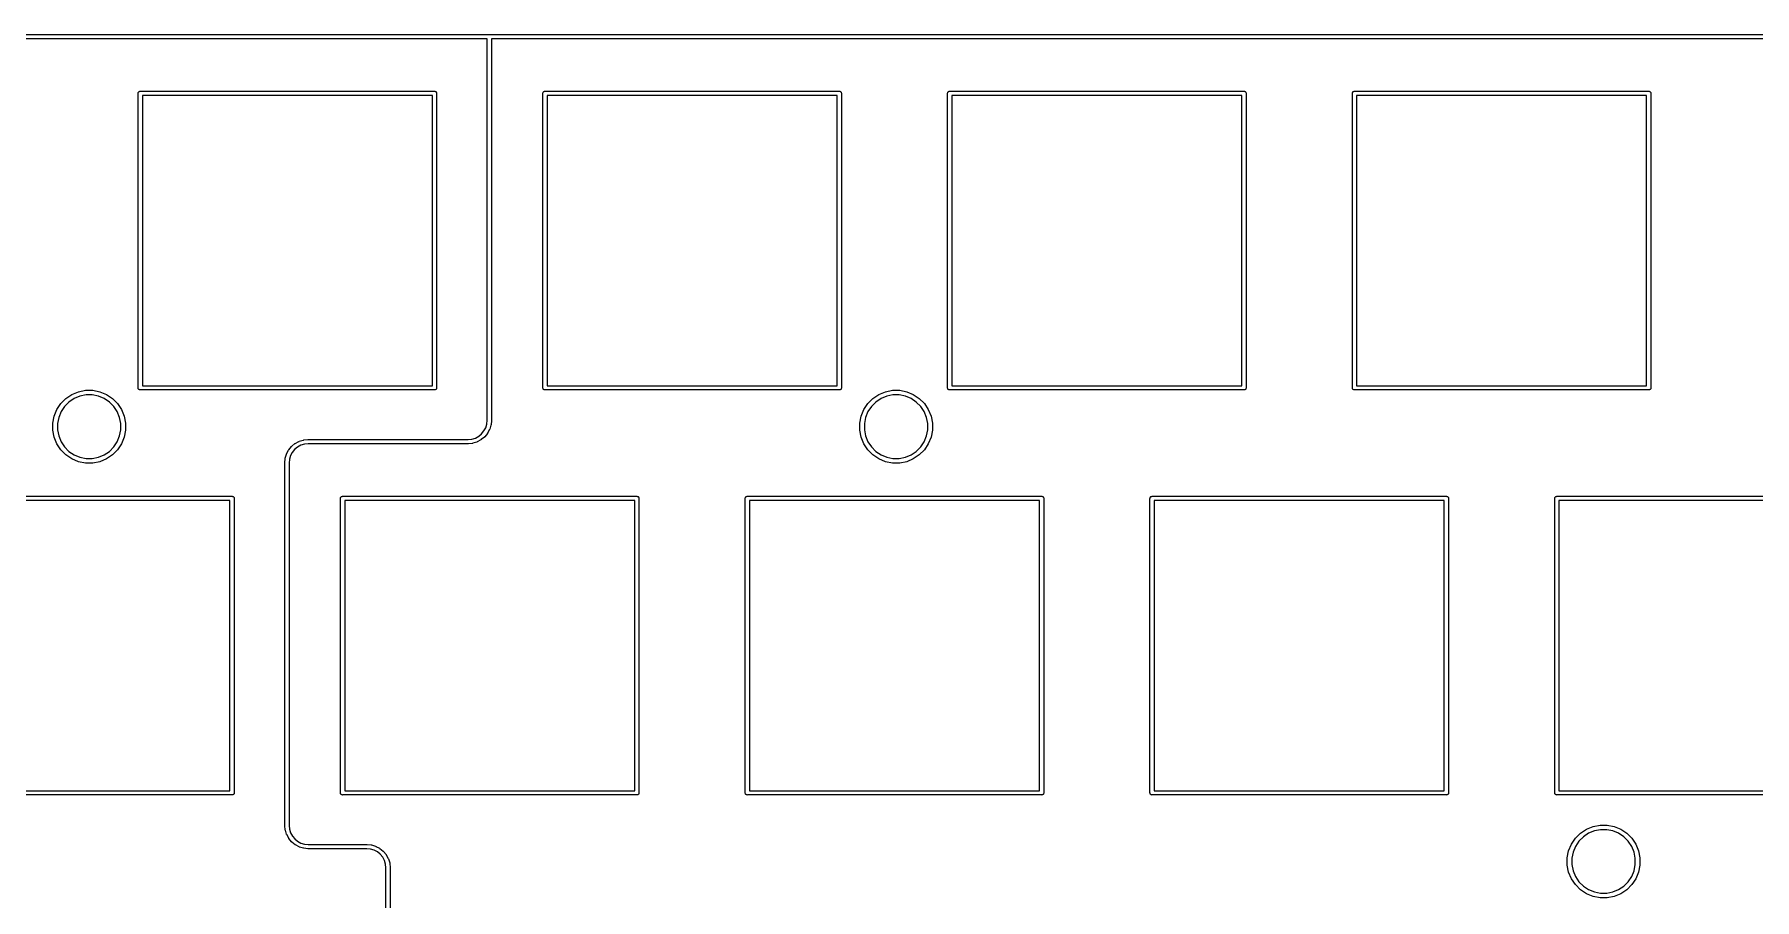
# Model space of a CAD drawing. Extents: x -1 to 304, y -94 to 1.
# Drawn here: x 129.9 to 210.8, y -39.4 to 1.3 of the extents above; entities that cross this region are included whole.
import ezdxf

# ---------------------------------------------------------------- set-up
doc = ezdxf.new("R2010")
doc.units = 0
doc.layers.add('BLACK', color=7, linetype='CONTINUOUS')

msp = doc.modelspace()

# ---------------------------------------------------------------- linework, layer by layer
at = {"layer": 'BLACK', "linetype": 'CONTINUOUS'}
for p, q in [((151.183, 1.0712), (2.83106, 1.0712)), ((2.83205, 1.2712), (151.278, 1.2712)), ((151.183, -16.8782), (151.183, 1.0712)), ((151.278, 1.2712), (151.283, 1.27168)), ((151.283, 1.27168), (151.288, 1.2712)), ((151.288, 1.2712), (299.777, 1.2712)), ((299.778, 1.0712), (151.383, 1.0712)), ((151.383, 1.0712), (151.383, -16.888)), ((134.754, -1.5035), (134.755, -1.4839)), ((134.754, -1.50841), (134.754, -1.5035)), ((134.754, -15.3476), (134.754, -1.50841)), ((134.755, -1.4839), (134.761, -1.46505)), ((134.761, -1.46505), (134.77, -1.44768)), ((134.77, -1.44768), (134.783, -1.43245)), ((134.783, -1.43245), (134.798, -1.41995)), ((134.798, -1.41995), (134.816, -1.41067)), ((134.816, -1.41067), (134.834, -1.40495)), ((134.834, -1.40495), (134.849, -1.4035)), ((134.849, -1.4035), (134.854, -1.40302)), ((134.854, -1.40302), (134.859, -1.4035)), ((134.859, -1.4035), (148.698, -1.4035)), ((134.954, -1.6035), (134.954, -15.2525)), ((148.603, -1.6035), (134.954, -1.6035)), ((148.603, -15.2525), (148.603, -1.6035)), ((148.698, -1.4035), (148.703, -1.40302)), ((148.703, -1.40302), (148.708, -1.4035)), ((148.708, -1.4035), (148.723, -1.40495)), ((148.723, -1.40495), (148.741, -1.41067)), ((148.741, -1.41067), (148.759, -1.41995)), ((148.759, -1.41995), (148.774, -1.43245)), ((148.774, -1.43245), (148.787, -1.44768)), ((148.787, -1.44768), (148.796, -1.46505)), ((148.796, -1.46505), (148.802, -1.4839)), ((148.802, -1.4839), (148.804, -1.5035)), ((148.804, -1.5035), (148.803, -1.5084)), ((148.803, -1.5084), (148.803, -15.3476)), ((153.804, -1.5035), (153.805, -1.4839)), ((153.804, -1.50841), (153.804, -1.5035)), ((153.804, -15.3476), (153.804, -1.50841)), ((153.805, -1.4839), (153.811, -1.46505)), ((153.811, -1.46505), (153.82, -1.44768)), ((153.82, -1.44768), (153.833, -1.43245)), ((153.833, -1.43245), (153.848, -1.41995)), ((153.848, -1.41995), (153.866, -1.41067)), ((153.866, -1.41067), (153.884, -1.40495)), ((153.884, -1.40495), (153.899, -1.4035)), ((153.899, -1.4035), (153.904, -1.40302)), ((153.904, -1.40302), (153.909, -1.4035)), ((153.909, -1.4035), (167.748, -1.4035)), ((154.004, -1.6035), (154.004, -15.2525)), ((167.653, -1.6035), (154.004, -1.6035)), ((167.653, -15.2525), (167.653, -1.6035)), ((167.748, -1.4035), (167.753, -1.40302)), ((167.753, -1.40302), (167.758, -1.4035)), ((167.758, -1.4035), (167.773, -1.40495)), ((167.773, -1.40495), (167.791, -1.41067)), ((167.791, -1.41067), (167.809, -1.41995)), ((167.809, -1.41995), (167.824, -1.43245)), ((167.824, -1.43245), (167.837, -1.44768)), ((167.837, -1.44768), (167.846, -1.46505)), ((167.846, -1.46505), (167.852, -1.4839)), ((167.852, -1.4839), (167.854, -1.5035)), ((167.854, -1.5035), (167.853, -1.5084)), ((167.853, -1.5084), (167.853, -15.3476)), ((172.854, -1.5035), (172.855, -1.4839)), ((172.854, -1.50841), (172.854, -1.5035)), ((172.854, -15.3476), (172.854, -1.50841)), ((172.855, -1.4839), (172.861, -1.46505)), ((172.861, -1.46505), (172.87, -1.44768)), ((172.87, -1.44768), (172.883, -1.43245)), ((172.883, -1.43245), (172.898, -1.41995)), ((172.898, -1.41995), (172.916, -1.41067)), ((172.916, -1.41067), (172.934, -1.40495)), ((172.934, -1.40495), (172.949, -1.4035)), ((172.949, -1.4035), (172.954, -1.40302)), ((172.954, -1.40302), (172.959, -1.4035)), ((172.959, -1.4035), (186.798, -1.4035)), ((173.054, -1.6035), (173.054, -15.2525)), ((186.703, -1.6035), (173.054, -1.6035)), ((186.703, -15.2525), (186.703, -1.6035)), ((186.798, -1.4035), (186.803, -1.40302)), ((186.803, -1.40302), (186.808, -1.4035)), ((186.808, -1.4035), (186.823, -1.40495)), ((186.823, -1.40495), (186.841, -1.41067)), ((186.841, -1.41067), (186.859, -1.41995)), ((186.859, -1.41995), (186.874, -1.43245)), ((186.874, -1.43245), (186.887, -1.44768)), ((186.887, -1.44768), (186.896, -1.46505)), ((186.896, -1.46505), (186.902, -1.4839)), ((186.902, -1.4839), (186.904, -1.5035)), ((186.904, -1.5035), (186.903, -1.5084)), ((186.903, -1.5084), (186.903, -15.3476)), ((191.904, -1.5035), (191.905, -1.4839)), ((191.904, -1.50841), (191.904, -1.5035)), ((191.904, -15.3476), (191.904, -1.50841)), ((191.905, -1.4839), (191.911, -1.46505)), ((191.911, -1.46505), (191.92, -1.44768)), ((191.92, -1.44768), (191.933, -1.43245)), ((191.933, -1.43245), (191.948, -1.41995)), ((191.948, -1.41995), (191.966, -1.41067)), ((191.966, -1.41067), (191.984, -1.40495)), ((191.984, -1.40495), (191.999, -1.4035)), ((191.999, -1.4035), (192.004, -1.40302)), ((192.004, -1.40302), (192.009, -1.4035)), ((192.009, -1.4035), (205.848, -1.4035)), ((192.104, -1.6035), (192.104, -15.2525)), ((205.753, -1.6035), (192.104, -1.6035)), ((205.753, -15.2525), (205.753, -1.6035)), ((205.848, -1.4035), (205.853, -1.40302)), ((205.853, -1.40302), (205.858, -1.4035)), ((205.858, -1.4035), (205.873, -1.40495)), ((205.873, -1.40495), (205.891, -1.41067)), ((205.891, -1.41067), (205.909, -1.41995)), ((205.909, -1.41995), (205.924, -1.43245)), ((205.924, -1.43245), (205.937, -1.44768)), ((205.937, -1.44768), (205.946, -1.46505)), ((205.946, -1.46505), (205.952, -1.4839)), ((205.952, -1.4839), (205.954, -1.5035)), ((205.954, -1.5035), (205.953, -1.5084)), ((205.953, -1.5084), (205.953, -15.3476)), ((134.754, -15.3525), (134.754, -15.3476)), ((134.755, -15.3721), (134.754, -15.3525)), ((134.761, -15.391), (134.755, -15.3721)), ((134.954, -15.2525), (148.603, -15.2525)), ((148.802, -15.3721), (148.796, -15.391)), ((148.804, -15.3525), (148.802, -15.3721)), ((148.803, -15.3476), (148.804, -15.3525)), ((153.804, -15.3525), (153.804, -15.3476)), ((153.805, -15.3721), (153.804, -15.3525)), ((153.811, -15.391), (153.805, -15.3721)), ((154.004, -15.2525), (167.653, -15.2525)), ((167.852, -15.3721), (167.846, -15.391)), ((167.854, -15.3525), (167.852, -15.3721)), ((167.853, -15.3476), (167.854, -15.3525)), ((172.854, -15.3525), (172.854, -15.3476)), ((172.855, -15.3721), (172.854, -15.3525)), ((172.861, -15.391), (172.855, -15.3721)), ((173.054, -15.2525), (186.703, -15.2525)), ((186.902, -15.3721), (186.896, -15.391)), ((186.904, -15.3525), (186.902, -15.3721)), ((186.903, -15.3476), (186.904, -15.3525)), ((191.904, -15.3525), (191.904, -15.3476)), ((191.905, -15.3721), (191.904, -15.3525)), ((191.911, -15.391), (191.905, -15.3721)), ((192.104, -15.2525), (205.753, -15.2525)), ((205.952, -15.3721), (205.946, -15.391)), ((205.954, -15.3525), (205.952, -15.3721)), ((205.953, -15.3476), (205.954, -15.3525)), ((130.933, -16.368), (131.12, -16.0876)), ((131.12, -16.0876), (131.359, -15.8492)), ((131.498, -16.0193), (131.29, -16.2272)), ((131.359, -15.8492), (131.639, -15.6619)), ((131.743, -15.8559), (131.498, -16.0193)), ((131.639, -15.6619), (131.951, -15.5329)), ((132.015, -15.7434), (131.743, -15.8559)), ((131.951, -15.5329), (132.281, -15.4671)), ((132.303, -15.686), (132.015, -15.7434)), ((132.281, -15.4671), (132.619, -15.4671)), ((132.597, -15.686), (132.303, -15.686)), ((132.885, -15.7434), (132.597, -15.686)), ((132.619, -15.4671), (132.949, -15.5329)), ((133.157, -15.8559), (132.885, -15.7434)), ((132.949, -15.5329), (133.261, -15.6619)), ((133.402, -16.0193), (133.157, -15.8559)), ((133.261, -15.6619), (133.541, -15.8492)), ((133.61, -16.2272), (133.402, -16.0193)), ((133.541, -15.8492), (133.78, -16.0876)), ((133.78, -16.0876), (133.967, -16.368)), ((134.77, -15.4083), (134.761, -15.391)), ((134.783, -15.4236), (134.77, -15.4083)), ((134.798, -15.436), (134.783, -15.4236)), ((134.816, -15.4453), (134.798, -15.436)), ((134.834, -15.4511), (134.816, -15.4453)), ((134.854, -15.453), (134.834, -15.4511)), ((134.859, -15.4525), (134.854, -15.453)), ((148.698, -15.4525), (134.859, -15.4525)), ((148.703, -15.453), (148.698, -15.4525)), ((148.708, -15.4525), (148.703, -15.453)), ((148.723, -15.4511), (148.708, -15.4525)), ((148.741, -15.4453), (148.723, -15.4511)), ((148.759, -15.436), (148.741, -15.4453)), ((148.774, -15.4236), (148.759, -15.436)), ((148.787, -15.4083), (148.774, -15.4236)), ((148.796, -15.391), (148.787, -15.4083)), ((153.82, -15.4083), (153.811, -15.391)), ((153.833, -15.4236), (153.82, -15.4083)), ((153.848, -15.436), (153.833, -15.4236)), ((153.866, -15.4453), (153.848, -15.436)), ((153.884, -15.4511), (153.866, -15.4453)), ((153.904, -15.453), (153.884, -15.4511)), ((153.909, -15.4525), (153.904, -15.453)), ((167.748, -15.4525), (153.909, -15.4525)), ((167.753, -15.453), (167.748, -15.4525)), ((167.758, -15.4525), (167.753, -15.453)), ((167.773, -15.4511), (167.758, -15.4525)), ((167.791, -15.4453), (167.773, -15.4511)), ((167.809, -15.436), (167.791, -15.4453)), ((167.824, -15.4236), (167.809, -15.436)), ((167.837, -15.4083), (167.824, -15.4236)), ((167.846, -15.391), (167.837, -15.4083)), ((168.912, -16.368), (169.1, -16.0876)), ((169.1, -16.0876), (169.338, -15.8492)), ((169.478, -16.0193), (169.27, -16.2272)), ((169.338, -15.8492), (169.618, -15.6619)), ((169.722, -15.8559), (169.478, -16.0193)), ((169.618, -15.6619), (169.93, -15.5329)), ((169.994, -15.7434), (169.722, -15.8559)), ((169.93, -15.5329), (170.261, -15.4671)), ((170.282, -15.686), (169.994, -15.7434)), ((170.261, -15.4671), (170.598, -15.4671)), ((170.576, -15.686), (170.282, -15.686)), ((170.865, -15.7434), (170.576, -15.686)), ((170.598, -15.4671), (170.928, -15.5329)), ((171.136, -15.8559), (170.865, -15.7434)), ((170.928, -15.5329), (171.24, -15.6619)), ((171.381, -16.0193), (171.136, -15.8559)), ((171.24, -15.6619), (171.52, -15.8492)), ((171.589, -16.2272), (171.381, -16.0193)), ((171.52, -15.8492), (171.759, -16.0876)), ((171.759, -16.0876), (171.946, -16.368)), ((172.87, -15.4083), (172.861, -15.391)), ((172.883, -15.4236), (172.87, -15.4083)), ((172.898, -15.436), (172.883, -15.4236)), ((172.916, -15.4453), (172.898, -15.436)), ((172.934, -15.4511), (172.916, -15.4453)), ((172.954, -15.453), (172.934, -15.4511)), ((172.959, -15.4525), (172.954, -15.453)), ((186.798, -15.4525), (172.959, -15.4525)), ((186.803, -15.453), (186.798, -15.4525)), ((186.808, -15.4525), (186.803, -15.453)), ((186.823, -15.4511), (186.808, -15.4525)), ((186.841, -15.4453), (186.823, -15.4511)), ((186.859, -15.436), (186.841, -15.4453)), ((186.874, -15.4236), (186.859, -15.436)), ((186.887, -15.4083), (186.874, -15.4236)), ((186.896, -15.391), (186.887, -15.4083)), ((191.92, -15.4083), (191.911, -15.391)), ((191.933, -15.4236), (191.92, -15.4083)), ((191.948, -15.436), (191.933, -15.4236)), ((191.966, -15.4453), (191.948, -15.436)), ((191.984, -15.4511), (191.966, -15.4453)), ((192.004, -15.453), (191.984, -15.4511)), ((192.009, -15.4525), (192.004, -15.453)), ((205.848, -15.4525), (192.009, -15.4525)), ((205.853, -15.453), (205.848, -15.4525)), ((205.858, -15.4525), (205.853, -15.453)), ((205.873, -15.4511), (205.858, -15.4525)), ((205.891, -15.4453), (205.873, -15.4511)), ((205.909, -15.436), (205.891, -15.4453)), ((205.924, -15.4236), (205.909, -15.436)), ((205.937, -15.4083), (205.924, -15.4236)), ((205.946, -15.391), (205.937, -15.4083)), ((130.738, -17.0102), (130.804, -16.6795)), ((130.804, -16.6795), (130.933, -16.368)), ((131.015, -16.7434), (130.957, -17.0318)), ((131.127, -16.4717), (131.015, -16.7434)), ((131.29, -16.2272), (131.127, -16.4717)), ((133.773, -16.4717), (133.61, -16.2272)), ((133.885, -16.7434), (133.773, -16.4717)), ((133.943, -17.0318), (133.885, -16.7434)), ((133.967, -16.368), (134.096, -16.6795)), ((134.096, -16.6795), (134.162, -17.0102)), ((151.166, -17.0578), (151.183, -16.8782)), ((151.383, -16.8929), (151.364, -17.0871)), ((151.383, -16.888), (151.383, -16.8928)), ((151.383, -16.8928), (151.383, -16.8929)), ((168.717, -17.0102), (168.783, -16.6795)), ((168.783, -16.6795), (168.912, -16.368)), ((168.994, -16.7434), (168.936, -17.0318)), ((169.106, -16.4717), (168.994, -16.7434)), ((169.27, -16.2272), (169.106, -16.4717)), ((171.752, -16.4717), (171.589, -16.2272)), ((171.865, -16.7434), (171.752, -16.4717)), ((171.922, -17.0318), (171.865, -16.7434)), ((171.946, -16.368), (172.075, -16.6795)), ((172.075, -16.6795), (172.141, -17.0102)), ((130.738, -17.3474), (130.738, -17.0102)), ((130.804, -17.6781), (130.738, -17.3474)), ((130.933, -17.9896), (130.804, -17.6781)), ((130.957, -17.0318), (130.957, -17.3258)), ((130.957, -17.3258), (131.015, -17.6142)), ((131.015, -17.6142), (131.127, -17.8859)), ((133.773, -17.8859), (133.885, -17.6142)), ((133.885, -17.6142), (133.943, -17.3258)), ((133.943, -17.3258), (133.943, -17.0318)), ((134.096, -17.6781), (133.967, -17.9896)), ((134.162, -17.3474), (134.096, -17.6781)), ((134.162, -17.0102), (134.162, -17.3474)), ((142.341, -17.8657), (142.528, -17.808)), ((142.528, -17.808), (142.529, -17.8076)), ((142.529, -17.8076), (142.538, -17.8059)), ((142.538, -17.8059), (142.547, -17.8041)), ((142.547, -17.8041), (142.741, -17.7837)), ((142.741, -17.7837), (142.742, -17.7835)), ((142.742, -17.7835), (142.747, -17.7836)), ((142.747, -17.7836), (142.751, -17.7831)), ((142.751, -17.7831), (142.753, -17.7831)), ((142.753, -17.7831), (142.753, -17.7831)), ((142.753, -17.7831), (150.283, -17.7831)), ((150.283, -17.7831), (150.285, -17.7831)), ((150.285, -17.7831), (150.464, -17.7642)), ((150.464, -17.7642), (150.632, -17.7123)), ((150.632, -17.7123), (150.786, -17.6288)), ((150.89, -17.8001), (150.718, -17.8929)), ((150.786, -17.6288), (150.922, -17.5169)), ((150.898, -17.795), (150.89, -17.8001)), ((150.905, -17.7901), (150.898, -17.795)), ((150.906, -17.7892), (150.905, -17.7901)), ((151.057, -17.6648), (150.906, -17.7892)), ((150.922, -17.5169), (151.032, -17.3809)), ((151.032, -17.3809), (151.115, -17.2259)), ((151.063, -17.6583), (151.057, -17.6648)), ((151.069, -17.652), (151.063, -17.6583)), ((151.07, -17.6509), (151.069, -17.652)), ((151.194, -17.4997), (151.07, -17.6509)), ((151.07, -17.6509), (151.07, -17.6509)), ((151.07, -17.6509), (151.07, -17.6509)), ((151.115, -17.2259), (151.166, -17.0578)), ((151.199, -17.4922), (151.194, -17.4997)), ((151.204, -17.4847), (151.199, -17.4922)), ((151.296, -17.3111), (151.204, -17.4834)), ((151.204, -17.4834), (151.204, -17.4834)), ((151.204, -17.4834), (151.204, -17.4834)), ((151.204, -17.4834), (151.204, -17.4847)), ((151.3, -17.3027), (151.296, -17.3111)), ((151.303, -17.2944), (151.3, -17.3027)), ((151.304, -17.2931), (151.303, -17.2944)), ((151.36, -17.1062), (151.304, -17.2931)), ((151.362, -17.0973), (151.36, -17.1062)), ((151.364, -17.0885), (151.362, -17.0973)), ((151.364, -17.0871), (151.364, -17.0885)), ((168.717, -17.3474), (168.717, -17.0102)), ((168.783, -17.6781), (168.717, -17.3474)), ((168.912, -17.9896), (168.783, -17.6781)), ((168.936, -17.0318), (168.936, -17.3258)), ((168.936, -17.3258), (168.994, -17.6142)), ((168.994, -17.6142), (169.106, -17.8859)), ((171.752, -17.8859), (171.865, -17.6142)), ((171.865, -17.6142), (171.922, -17.3258)), ((171.922, -17.3258), (171.922, -17.0318)), ((172.075, -17.6781), (171.946, -17.9896)), ((172.141, -17.3474), (172.075, -17.6781)), ((172.141, -17.0102), (172.141, -17.3474)), ((131.12, -18.27), (130.933, -17.9896)), ((131.359, -18.5084), (131.12, -18.27)), ((131.127, -17.8859), (131.29, -18.1304)), ((131.29, -18.1304), (131.498, -18.3383)), ((131.639, -18.6957), (131.359, -18.5084)), ((131.498, -18.3383), (131.743, -18.5017)), ((131.743, -18.5017), (132.015, -18.6142)), ((132.015, -18.6142), (132.303, -18.6716)), ((132.597, -18.6716), (132.885, -18.6142)), ((132.885, -18.6142), (133.157, -18.5017)), ((133.157, -18.5017), (133.402, -18.3383)), ((133.541, -18.5084), (133.261, -18.6957)), ((133.402, -18.3383), (133.61, -18.1304)), ((133.78, -18.27), (133.541, -18.5084)), ((133.61, -18.1304), (133.773, -17.8859)), ((133.967, -17.9896), (133.78, -18.27)), ((141.682, -18.66), (141.738, -18.4731)), ((141.738, -18.4718), (141.742, -18.4635)), ((141.738, -18.4731), (141.738, -18.4718)), ((141.742, -18.4635), (141.745, -18.4551)), ((141.745, -18.4551), (141.837, -18.2828)), ((141.837, -18.2828), (141.838, -18.2815)), ((141.837, -18.2828), (141.837, -18.2828)), ((141.837, -18.2828), (141.837, -18.2828)), ((141.838, -18.2815), (141.843, -18.2741)), ((141.843, -18.2741), (141.848, -18.2665)), ((141.848, -18.2665), (141.971, -18.1153)), ((141.927, -18.5403), (141.876, -18.7084)), ((142.009, -18.3853), (141.927, -18.5403)), ((141.971, -18.1153), (141.972, -18.1142)), ((141.971, -18.1153), (141.971, -18.1153)), ((141.971, -18.1153), (141.971, -18.1153)), ((141.972, -18.1142), (141.979, -18.1079)), ((141.979, -18.1079), (141.985, -18.1014)), ((141.985, -18.1014), (142.135, -17.977)), ((142.12, -18.2493), (142.009, -18.3853)), ((142.255, -18.1374), (142.12, -18.2493)), ((142.135, -17.977), (142.136, -17.9761)), ((142.136, -17.9761), (142.144, -17.9712)), ((142.144, -17.9712), (142.152, -17.9661)), ((142.152, -17.9661), (142.323, -17.8733)), ((142.41, -18.0539), (142.255, -18.1374)), ((142.323, -17.8733), (142.324, -17.8726)), ((142.324, -17.8726), (142.333, -17.8692)), ((142.333, -17.8692), (142.341, -17.8657)), ((142.577, -18.002), (142.41, -18.0539)), ((142.757, -17.9831), (142.577, -18.002)), ((142.758, -17.9831), (142.757, -17.9831)), ((150.288, -17.9831), (142.758, -17.9831)), ((150.291, -17.9831), (150.288, -17.9831)), ((150.288, -17.9831), (150.288, -17.9831)), ((150.295, -17.9826), (150.291, -17.9831)), ((150.299, -17.9827), (150.295, -17.9826)), ((150.301, -17.9825), (150.299, -17.9827)), ((150.495, -17.9621), (150.301, -17.9825)), ((150.504, -17.9603), (150.495, -17.9621)), ((150.513, -17.9586), (150.504, -17.9603)), ((150.514, -17.9582), (150.513, -17.9586)), ((150.7, -17.9005), (150.514, -17.9582)), ((150.709, -17.897), (150.7, -17.9005)), ((150.717, -17.8936), (150.709, -17.897)), ((150.718, -17.8929), (150.717, -17.8936)), ((150.718, -17.8929), (150.718, -17.8929)), ((150.718, -17.8929), (150.718, -17.8929)), ((169.1, -18.27), (168.912, -17.9896)), ((169.338, -18.5084), (169.1, -18.27)), ((169.106, -17.8859), (169.27, -18.1304)), ((169.27, -18.1304), (169.478, -18.3383)), ((169.618, -18.6957), (169.338, -18.5084)), ((169.478, -18.3383), (169.722, -18.5017)), ((169.722, -18.5017), (169.994, -18.6142)), ((169.994, -18.6142), (170.282, -18.6716)), ((170.576, -18.6716), (170.865, -18.6142)), ((170.865, -18.6142), (171.136, -18.5017)), ((171.136, -18.5017), (171.381, -18.3383)), ((171.52, -18.5084), (171.24, -18.6957)), ((171.381, -18.3383), (171.589, -18.1304)), ((171.759, -18.27), (171.52, -18.5084)), ((171.589, -18.1304), (171.752, -17.8859)), ((171.946, -17.9896), (171.759, -18.27)), ((131.951, -18.8247), (131.639, -18.6957)), ((132.281, -18.8905), (131.951, -18.8247)), ((132.619, -18.8905), (132.281, -18.8905)), ((132.303, -18.6716), (132.597, -18.6716)), ((132.949, -18.8247), (132.619, -18.8905)), ((133.261, -18.6957), (132.949, -18.8247)), ((141.658, -18.8782), (141.659, -18.8734)), ((141.658, -35.9352), (141.658, -18.8782)), ((141.659, -18.8733), (141.678, -18.6791)), ((141.659, -18.8734), (141.659, -18.8733)), ((141.678, -18.6777), (141.68, -18.6689)), ((141.678, -18.6791), (141.678, -18.6777)), ((141.68, -18.6689), (141.682, -18.66)), ((141.876, -18.7084), (141.858, -18.888)), ((141.858, -18.888), (141.858, -35.9302)), ((169.93, -18.8247), (169.618, -18.6957)), ((170.261, -18.8905), (169.93, -18.8247)), ((170.598, -18.8905), (170.261, -18.8905)), ((170.282, -18.6716), (170.576, -18.6716)), ((170.928, -18.8247), (170.598, -18.8905)), ((171.24, -18.6957), (170.928, -18.8247)), ((125.334, -20.4535), (139.173, -20.4535)), ((139.078, -20.6535), (125.429, -20.6535)), ((139.078, -34.3025), (139.078, -20.6535)), ((139.173, -20.4535), (139.178, -20.453)), ((139.178, -20.453), (139.183, -20.4535)), ((139.183, -20.4535), (139.198, -20.4549)), ((139.198, -20.4549), (139.216, -20.4607)), ((139.216, -20.4607), (139.234, -20.47)), ((139.234, -20.47), (139.249, -20.4824)), ((139.249, -20.4824), (139.262, -20.4977)), ((139.262, -20.4977), (139.271, -20.515)), ((139.271, -20.515), (139.277, -20.5339)), ((139.277, -20.5339), (139.279, -20.5535)), ((139.279, -20.5535), (139.278, -20.5584)), ((139.278, -20.5584), (139.278, -34.3976)), ((144.279, -20.5535), (144.28, -20.5339)), ((144.279, -20.5584), (144.279, -20.5535)), ((144.279, -34.3976), (144.279, -20.5584)), ((144.28, -20.5339), (144.286, -20.515)), ((144.286, -20.515), (144.295, -20.4977)), ((144.295, -20.4977), (144.308, -20.4824)), ((144.308, -20.4824), (144.323, -20.47)), ((144.323, -20.47), (144.341, -20.4607)), ((144.341, -20.4607), (144.359, -20.4549)), ((144.359, -20.4549), (144.374, -20.4535)), ((144.374, -20.4535), (144.379, -20.453)), ((144.379, -20.453), (144.384, -20.4535)), ((144.384, -20.4535), (158.223, -20.4535)), ((144.479, -20.6535), (144.479, -34.3025)), ((158.128, -20.6535), (144.479, -20.6535)), ((158.128, -34.3025), (158.128, -20.6535)), ((158.223, -20.4535), (158.228, -20.453)), ((158.228, -20.453), (158.233, -20.4535)), ((158.233, -20.4535), (158.248, -20.4549)), ((158.248, -20.4549), (158.266, -20.4607)), ((158.266, -20.4607), (158.284, -20.47)), ((158.284, -20.47), (158.299, -20.4824)), ((158.299, -20.4824), (158.312, -20.4977)), ((158.312, -20.4977), (158.321, -20.515)), ((158.321, -20.515), (158.327, -20.5339)), ((158.327, -20.5339), (158.329, -20.5535)), ((158.329, -20.5535), (158.328, -20.5584)), ((158.328, -20.5584), (158.328, -34.3976)), ((163.329, -20.5535), (163.33, -20.5339)), ((163.329, -20.5584), (163.329, -20.5535)), ((163.329, -34.3976), (163.329, -20.5584)), ((163.33, -20.5339), (163.336, -20.515)), ((163.336, -20.515), (163.345, -20.4977)), ((163.345, -20.4977), (163.358, -20.4824)), ((163.358, -20.4824), (163.373, -20.47)), ((163.373, -20.47), (163.391, -20.4607)), ((163.391, -20.4607), (163.409, -20.4549)), ((163.409, -20.4549), (163.424, -20.4535)), ((163.424, -20.4535), (163.429, -20.453)), ((163.429, -20.453), (163.434, -20.4535)), ((163.434, -20.4535), (177.273, -20.4535)), ((163.529, -20.6535), (163.529, -34.3025)), ((177.178, -20.6535), (163.529, -20.6535)), ((177.178, -34.3025), (177.178, -20.6535)), ((177.273, -20.4535), (177.278, -20.453)), ((177.278, -20.453), (177.283, -20.4535)), ((177.283, -20.4535), (177.298, -20.4549)), ((177.298, -20.4549), (177.316, -20.4607)), ((177.316, -20.4607), (177.334, -20.47)), ((177.334, -20.47), (177.349, -20.4824)), ((177.349, -20.4824), (177.362, -20.4977)), ((177.362, -20.4977), (177.371, -20.515)), ((177.371, -20.515), (177.377, -20.5339)), ((177.377, -20.5339), (177.379, -20.5535)), ((177.379, -20.5535), (177.378, -20.5584)), ((177.378, -20.5584), (177.378, -34.3976)), ((182.379, -20.5535), (182.38, -20.5339)), ((182.379, -20.5584), (182.379, -20.5535)), ((182.379, -34.3976), (182.379, -20.5584)), ((182.38, -20.5339), (182.386, -20.515)), ((182.386, -20.515), (182.395, -20.4977)), ((182.395, -20.4977), (182.408, -20.4824)), ((182.408, -20.4824), (182.423, -20.47)), ((182.423, -20.47), (182.441, -20.4607)), ((182.441, -20.4607), (182.459, -20.4549)), ((182.459, -20.4549), (182.474, -20.4535)), ((182.474, -20.4535), (182.479, -20.453)), ((182.479, -20.453), (182.484, -20.4535)), ((182.484, -20.4535), (196.323, -20.4535)), ((182.579, -20.6535), (182.579, -34.3025)), ((196.228, -20.6535), (182.579, -20.6535)), ((196.228, -34.3025), (196.228, -20.6535)), ((196.323, -20.4535), (196.328, -20.453)), ((196.328, -20.453), (196.333, -20.4535)), ((196.333, -20.4535), (196.348, -20.4549)), ((196.348, -20.4549), (196.366, -20.4607)), ((196.366, -20.4607), (196.384, -20.47)), ((196.384, -20.47), (196.399, -20.4824)), ((196.399, -20.4824), (196.412, -20.4977)), ((196.412, -20.4977), (196.421, -20.515)), ((196.421, -20.515), (196.427, -20.5339)), ((196.427, -20.5339), (196.429, -20.5535)), ((196.429, -20.5535), (196.428, -20.5584)), ((196.428, -20.5584), (196.428, -34.3976)), ((201.429, -20.5535), (201.43, -20.5339)), ((201.429, -20.5584), (201.429, -20.5535)), ((201.429, -34.3976), (201.429, -20.5584)), ((201.43, -20.5339), (201.436, -20.515)), ((201.436, -20.515), (201.445, -20.4977)), ((201.445, -20.4977), (201.458, -20.4824)), ((201.458, -20.4824), (201.473, -20.47)), ((201.473, -20.47), (201.491, -20.4607)), ((201.491, -20.4607), (201.509, -20.4549)), ((201.509, -20.4549), (201.524, -20.4535)), ((201.524, -20.4535), (201.529, -20.453)), ((201.529, -20.453), (201.534, -20.4535)), ((201.534, -20.4535), (215.373, -20.4535)), ((201.629, -20.6535), (201.629, -34.3025)), ((215.278, -20.6535), (201.629, -20.6535)), ((139.173, -34.5025), (125.334, -34.5025)), ((125.429, -34.3025), (139.078, -34.3025)), ((139.178, -34.503), (139.173, -34.5025)), ((139.183, -34.5025), (139.178, -34.503)), ((139.198, -34.5011), (139.183, -34.5025)), ((139.216, -34.4953), (139.198, -34.5011)), ((139.234, -34.486), (139.216, -34.4953)), ((139.249, -34.4736), (139.234, -34.486)), ((139.262, -34.4583), (139.249, -34.4736)), ((139.271, -34.441), (139.262, -34.4583)), ((139.277, -34.4221), (139.271, -34.441)), ((139.279, -34.4025), (139.277, -34.4221)), ((139.278, -34.3976), (139.279, -34.4025)), ((144.279, -34.4025), (144.279, -34.3976)), ((144.28, -34.4221), (144.279, -34.4025)), ((144.286, -34.441), (144.28, -34.4221)), ((144.295, -34.4583), (144.286, -34.441)), ((144.308, -34.4736), (144.295, -34.4583)), ((144.323, -34.486), (144.308, -34.4736)), ((144.341, -34.4953), (144.323, -34.486)), ((144.359, -34.5011), (144.341, -34.4953)), ((144.379, -34.503), (144.359, -34.5011)), ((144.384, -34.5025), (144.379, -34.503)), ((158.223, -34.5025), (144.384, -34.5025)), ((144.479, -34.3025), (158.128, -34.3025)), ((158.228, -34.503), (158.223, -34.5025)), ((158.233, -34.5025), (158.228, -34.503)), ((158.248, -34.5011), (158.233, -34.5025)), ((158.266, -34.4953), (158.248, -34.5011)), ((158.284, -34.486), (158.266, -34.4953)), ((158.299, -34.4736), (158.284, -34.486)), ((158.312, -34.4583), (158.299, -34.4736)), ((158.321, -34.441), (158.312, -34.4583)), ((158.327, -34.4221), (158.321, -34.441)), ((158.329, -34.4025), (158.327, -34.4221)), ((158.328, -34.3976), (158.329, -34.4025)), ((163.329, -34.4025), (163.329, -34.3976)), ((163.33, -34.4221), (163.329, -34.4025)), ((163.336, -34.441), (163.33, -34.4221)), ((163.345, -34.4583), (163.336, -34.441)), ((163.358, -34.4736), (163.345, -34.4583)), ((163.373, -34.486), (163.358, -34.4736)), ((163.391, -34.4953), (163.373, -34.486)), ((163.409, -34.5011), (163.391, -34.4953)), ((163.429, -34.503), (163.409, -34.5011)), ((163.434, -34.5025), (163.429, -34.503)), ((177.273, -34.5025), (163.434, -34.5025)), ((163.529, -34.3025), (177.178, -34.3025)), ((177.278, -34.503), (177.273, -34.5025)), ((177.283, -34.5025), (177.278, -34.503)), ((177.298, -34.5011), (177.283, -34.5025)), ((177.316, -34.4953), (177.298, -34.5011)), ((177.334, -34.486), (177.316, -34.4953)), ((177.349, -34.4736), (177.334, -34.486)), ((177.362, -34.4583), (177.349, -34.4736)), ((177.371, -34.441), (177.362, -34.4583)), ((177.377, -34.4221), (177.371, -34.441)), ((177.379, -34.4025), (177.377, -34.4221)), ((177.378, -34.3976), (177.379, -34.4025)), ((182.379, -34.4025), (182.379, -34.3976)), ((182.38, -34.4221), (182.379, -34.4025)), ((182.386, -34.441), (182.38, -34.4221)), ((182.395, -34.4583), (182.386, -34.441)), ((182.408, -34.4736), (182.395, -34.4583)), ((182.423, -34.486), (182.408, -34.4736)), ((182.441, -34.4953), (182.423, -34.486)), ((182.459, -34.5011), (182.441, -34.4953)), ((182.479, -34.503), (182.459, -34.5011)), ((182.484, -34.5025), (182.479, -34.503)), ((196.323, -34.5025), (182.484, -34.5025)), ((182.579, -34.3025), (196.228, -34.3025)), ((196.328, -34.503), (196.323, -34.5025)), ((196.333, -34.5025), (196.328, -34.503)), ((196.348, -34.5011), (196.333, -34.5025)), ((196.366, -34.4953), (196.348, -34.5011)), ((196.384, -34.486), (196.366, -34.4953)), ((196.399, -34.4736), (196.384, -34.486)), ((196.412, -34.4583), (196.399, -34.4736)), ((196.421, -34.441), (196.412, -34.4583)), ((196.427, -34.4221), (196.421, -34.441)), ((196.429, -34.4025), (196.427, -34.4221)), ((196.428, -34.3976), (196.429, -34.4025)), ((201.429, -34.4025), (201.429, -34.3976)), ((201.43, -34.4221), (201.429, -34.4025)), ((201.436, -34.441), (201.43, -34.4221)), ((201.445, -34.4583), (201.436, -34.441)), ((201.458, -34.4736), (201.445, -34.4583)), ((201.473, -34.486), (201.458, -34.4736)), ((201.491, -34.4953), (201.473, -34.486)), ((201.509, -34.5011), (201.491, -34.4953)), ((201.529, -34.503), (201.509, -34.5011)), ((201.534, -34.5025), (201.529, -34.503)), ((215.373, -34.5025), (201.534, -34.5025)), ((201.629, -34.3025), (215.278, -34.3025)), ((141.658, -35.9354), (141.658, -35.9352)), ((141.658, -35.9376), (141.658, -35.9354)), ((141.659, -35.942), (141.658, -35.9376)), ((141.659, -35.9463), (141.659, -35.942)), ((141.659, -35.9477), (141.659, -35.9463)), ((141.679, -36.1418), (141.659, -35.9477)), ((141.681, -36.1507), (141.679, -36.1418)), ((141.683, -36.1596), (141.681, -36.1507)), ((141.683, -36.1609), (141.683, -36.1596)), ((141.741, -36.3474), (141.683, -36.1609)), ((141.744, -36.3558), (141.741, -36.3474)), ((141.748, -36.3641), (141.744, -36.3558)), ((141.748, -36.3654), (141.748, -36.3641)), ((141.841, -36.5371), (141.748, -36.3654)), ((141.748, -36.3654), (141.748, -36.3654)), ((141.748, -36.3654), (141.748, -36.3654)), ((141.858, -35.9302), (141.858, -35.9319)), ((141.858, -35.9319), (141.877, -36.1112)), ((141.877, -36.1112), (141.929, -36.2789)), ((141.929, -36.2789), (142.013, -36.4333)), ((142.013, -36.4333), (142.124, -36.5686)), ((202.4, -36.5376), (202.638, -36.2992)), ((202.638, -36.2992), (202.918, -36.1119)), ((203.022, -36.3059), (202.778, -36.4693)), ((202.918, -36.1119), (203.23, -35.9829)), ((203.294, -36.1934), (203.022, -36.3059)), ((203.23, -35.9829), (203.561, -35.9171)), ((203.582, -36.136), (203.294, -36.1934)), ((203.561, -35.9171), (203.898, -35.9171)), ((203.876, -36.136), (203.582, -36.136)), ((204.165, -36.1934), (203.876, -36.136)), ((203.898, -35.9171), (204.228, -35.9829)), ((204.436, -36.3059), (204.165, -36.1934)), ((204.228, -35.9829), (204.54, -36.1119)), ((204.681, -36.4693), (204.436, -36.3059)), ((204.54, -36.1119), (204.82, -36.2992)), ((204.82, -36.2992), (205.059, -36.5376)), ((141.846, -36.5446), (141.841, -36.5371)), ((141.851, -36.5522), (141.846, -36.5446)), ((141.852, -36.5532), (141.851, -36.5522)), ((141.977, -36.7036), (141.852, -36.5532)), ((141.983, -36.71), (141.977, -36.7036)), ((141.989, -36.7165), (141.983, -36.71)), ((141.99, -36.7174), (141.989, -36.7165)), ((142.142, -36.8407), (141.99, -36.7174)), ((141.99, -36.7174), (141.99, -36.7174)), ((141.99, -36.7174), (141.99, -36.7174)), ((142.124, -36.5686), (142.26, -36.6795)), ((142.149, -36.8457), (142.142, -36.8407)), ((142.157, -36.8509), (142.149, -36.8457)), ((142.158, -36.8515), (142.157, -36.8509)), ((142.33, -36.9431), (142.158, -36.8515)), ((142.158, -36.8515), (142.158, -36.8515)), ((142.158, -36.8515), (142.158, -36.8515)), ((142.26, -36.6795), (142.415, -36.7619)), ((142.339, -36.9466), (142.33, -36.9431)), ((142.347, -36.9502), (142.339, -36.9466)), ((142.348, -36.9506), (142.347, -36.9502)), ((142.535, -37.007), (142.348, -36.9506)), ((142.415, -36.7619), (142.584, -36.8127)), ((142.544, -37.0087), (142.535, -37.007)), ((142.553, -37.0106), (142.544, -37.0087)), ((142.554, -37.0108), (142.553, -37.0106)), ((142.749, -37.0298), (142.554, -37.0108)), ((142.554, -37.0108), (142.554, -37.0108)), ((142.584, -36.8127), (142.763, -36.8303)), ((142.753, -37.0303), (142.749, -37.0298)), ((142.749, -37.0298), (142.749, -37.0298)), ((145.514, -37.0303), (142.753, -37.0303)), ((142.763, -36.8303), (145.524, -36.8303)), ((145.694, -37.0479), (145.514, -37.0303)), ((145.524, -36.8303), (145.529, -36.8308)), ((145.529, -36.8308), (145.529, -36.8308)), ((145.529, -36.8308), (145.723, -36.8498)), ((145.862, -37.0987), (145.694, -37.0479)), ((145.723, -36.8498), (145.723, -36.8498)), ((145.723, -36.8498), (145.725, -36.85)), ((145.725, -36.85), (145.733, -36.8518)), ((145.733, -36.8518), (145.742, -36.8536)), ((145.742, -36.8536), (145.929, -36.91)), ((146.017, -37.1811), (145.862, -37.0987)), ((145.929, -36.91), (145.929, -36.91)), ((145.929, -36.91), (145.931, -36.9104)), ((145.931, -36.9104), (145.939, -36.914)), ((145.939, -36.914), (145.947, -36.9175)), ((145.947, -36.9175), (146.12, -37.0091)), ((146.153, -37.292), (146.017, -37.1811)), ((146.12, -37.0091), (146.12, -37.0091)), ((146.12, -37.0091), (146.12, -37.0091)), ((146.12, -37.0091), (146.121, -37.0097)), ((146.121, -37.0097), (146.128, -37.0149)), ((146.128, -37.0149), (146.136, -37.0199)), ((146.136, -37.0199), (146.287, -37.1432)), ((146.287, -37.1432), (146.287, -37.1432)), ((146.287, -37.1432), (146.287, -37.1432)), ((146.287, -37.1432), (146.288, -37.1441)), ((146.288, -37.1441), (146.294, -37.1506)), ((146.294, -37.1506), (146.301, -37.157)), ((146.301, -37.157), (146.425, -37.3074)), ((202.017, -37.4602), (202.083, -37.1295)), ((202.083, -37.1295), (202.212, -36.818)), ((202.212, -36.818), (202.4, -36.5376)), ((202.294, -37.1934), (202.236, -37.4818)), ((202.406, -36.9217), (202.294, -37.1934)), ((202.57, -36.6772), (202.406, -36.9217)), ((202.778, -36.4693), (202.57, -36.6772)), ((204.889, -36.6772), (204.681, -36.4693)), ((205.052, -36.9217), (204.889, -36.6772)), ((205.165, -37.1934), (205.052, -36.9217)), ((205.059, -36.5376), (205.246, -36.818)), ((205.222, -37.4818), (205.165, -37.1934)), ((205.246, -36.818), (205.375, -37.1295)), ((205.375, -37.1295), (205.441, -37.4602)), ((146.265, -37.4273), (146.153, -37.292)), ((146.349, -37.5817), (146.265, -37.4273)), ((146.4, -37.7494), (146.349, -37.5817)), ((146.419, -37.9287), (146.4, -37.7494)), ((146.419, -37.9306), (146.419, -37.9287)), ((146.419, -54.9782), (146.419, -37.9306)), ((146.425, -37.3074), (146.426, -37.3084)), ((146.426, -37.3084), (146.431, -37.316)), ((146.431, -37.316), (146.436, -37.3235)), ((146.436, -37.3235), (146.529, -37.4952)), ((146.529, -37.4952), (146.53, -37.4965)), ((146.53, -37.4965), (146.533, -37.5048)), ((146.533, -37.5048), (146.537, -37.5132)), ((146.537, -37.5132), (146.594, -37.6997)), ((146.594, -37.6997), (146.595, -37.701)), ((146.595, -37.701), (146.596, -37.7099)), ((146.596, -37.7099), (146.598, -37.7188)), ((146.598, -37.7188), (146.619, -37.9129)), ((146.619, -37.9129), (146.619, -37.9143)), ((146.619, -37.9143), (146.619, -37.9186)), ((146.619, -37.9186), (146.619, -37.923)), ((146.619, -37.923), (146.619, -37.9252)), ((146.619, -37.9252), (146.619, -37.9254)), ((146.619, -37.9254), (146.619, -54.988)), ((202.017, -37.7974), (202.017, -37.4602)), ((202.083, -38.1281), (202.017, -37.7974)), ((202.236, -37.4818), (202.236, -37.7758)), ((202.236, -37.7758), (202.294, -38.0642)), ((205.165, -38.0642), (205.222, -37.7758)), ((205.222, -37.7758), (205.222, -37.4818)), ((205.441, -37.7974), (205.375, -38.1281)), ((205.441, -37.4602), (205.441, -37.7974)), ((202.212, -38.4396), (202.083, -38.1281)), ((202.4, -38.72), (202.212, -38.4396)), ((202.294, -38.0642), (202.406, -38.3359)), ((202.638, -38.9584), (202.4, -38.72)), ((202.406, -38.3359), (202.57, -38.5804)), ((202.57, -38.5804), (202.778, -38.7883)), ((202.778, -38.7883), (203.022, -38.9517)), ((204.436, -38.9517), (204.681, -38.7883)), ((204.681, -38.7883), (204.889, -38.5804)), ((205.059, -38.72), (204.82, -38.9584)), ((204.889, -38.5804), (205.052, -38.3359)), ((205.052, -38.3359), (205.165, -38.0642)), ((205.246, -38.4396), (205.059, -38.72)), ((205.375, -38.1281), (205.246, -38.4396)), ((202.918, -39.1457), (202.638, -38.9584)), ((203.23, -39.2747), (202.918, -39.1457)), ((203.022, -38.9517), (203.294, -39.0642)), ((203.561, -39.3405), (203.23, -39.2747)), ((203.294, -39.0642), (203.582, -39.1216)), ((203.898, -39.3405), (203.561, -39.3405)), ((203.582, -39.1216), (203.876, -39.1216)), ((203.876, -39.1216), (204.165, -39.0642)), ((204.228, -39.2747), (203.898, -39.3405)), ((204.165, -39.0642), (204.436, -38.9517)), ((204.54, -39.1457), (204.228, -39.2747)), ((204.82, -38.9584), (204.54, -39.1457))]:
    msp.add_line(p, q, dxfattribs=at)

doc.saveas('drawing.dxf')
